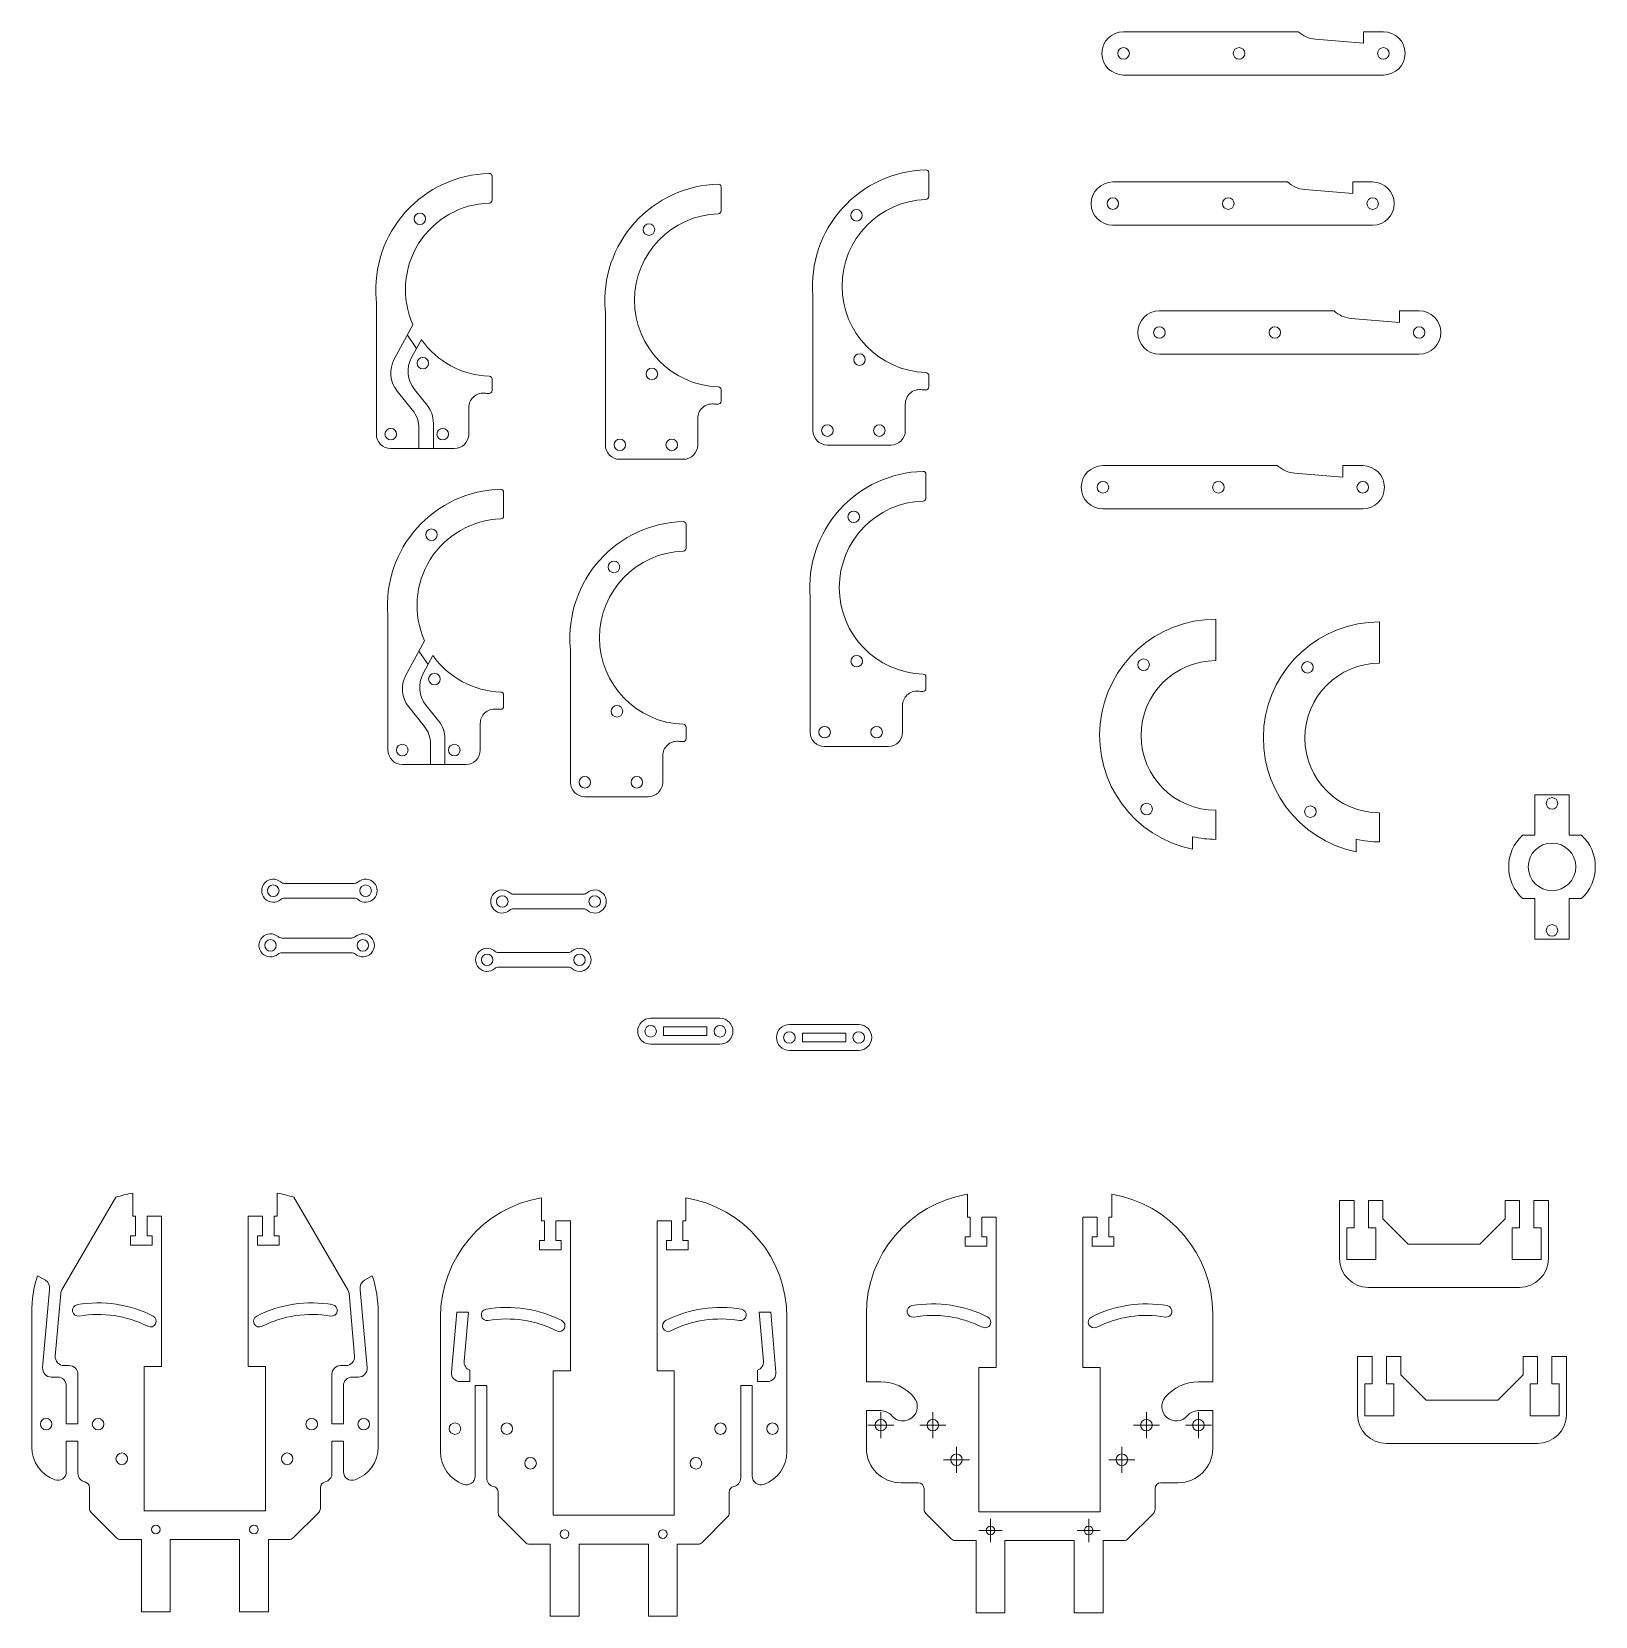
# Model space of a CAD drawing. Header units: millimetres. Extents: x 34 to 575, y 127 to 676.
import ezdxf

# ---------------------------------------------------------------- set-up
doc = ezdxf.new("R2010")
doc.units = ezdxf.units.MM

# ---------------------------------------------------------------- blocks, each defined once
blk = doc.blocks.new('SW_CENTERMARKSYMBOL_0')
at = {"color": 0, "linetype": 'Continuous', "lineweight": 0}
for p, q in [((-2.5, 0), (-4.5, 0)), ((0, 0), (-2.5, 0)), ((0, 2.5), (0, 4.5)), ((0, 0), (0, 2.5)), ((0, 0), (0, -2.5)), ((0, 0), (2.5, 0)), ((2.5, 0), (4.5, 0)), ((0, -2.5), (0, -4.5))]:
    blk.add_line(p, q, dxfattribs=at)
blk = doc.blocks.new('SW_CENTERMARKSYMBOL_1')
at = {"color": 0, "linetype": 'Continuous', "lineweight": 0}
for p, q in [((-2.5, 0), (-4.5, 0)), ((0, 0), (-2.5, 0)), ((0, 2.5), (0, 4.5)), ((0, 0), (0, 2.5)), ((0, 0), (0, -2.5)), ((0, 0), (2.5, 0)), ((2.5, 0), (4.5, 0)), ((0, -2.5), (0, -4.5))]:
    blk.add_line(p, q, dxfattribs=at)
blk = doc.blocks.new('SW_CENTERMARKSYMBOL_2')
at = {"color": 0, "linetype": 'Continuous', "lineweight": 0}
for p, q in [((-2.5, 0), (-4, 0)), ((0, 0), (-2.5, 0)), ((0, 2.5), (0, 4)), ((0, 0), (0, 2.5)), ((0, 0), (0, -2.5)), ((0, 0), (2.5, 0)), ((2.5, 0), (4, 0)), ((0, -2.5), (0, -4))]:
    blk.add_line(p, q, dxfattribs=at)
blk = doc.blocks.new('SW_CENTERMARKSYMBOL_3')
at = {"color": 0, "linetype": 'Continuous', "lineweight": 0}
for p, q in [((-2.5, 0), (-4, 0)), ((0, 0), (-2.5, 0)), ((0, 2.5), (0, 4)), ((0, 0), (0, 2.5)), ((0, 0), (0, -2.5)), ((0, 0), (2.5, 0)), ((2.5, 0), (4, 0)), ((0, -2.5), (0, -4))]:
    blk.add_line(p, q, dxfattribs=at)
blk = doc.blocks.new('SW_CENTERMARKSYMBOL_4')
at = {"color": 0, "linetype": 'Continuous', "lineweight": 0}
for p, q in [((-2.5, 0), (-4.5, 0)), ((0, 0), (-2.5, 0)), ((0, 2.5), (0, 4.5)), ((0, 0), (0, 2.5)), ((0, 0), (0, -2.5)), ((0, 0), (2.5, 0)), ((2.5, 0), (4.5, 0)), ((0, -2.5), (0, -4.5))]:
    blk.add_line(p, q, dxfattribs=at)
blk = doc.blocks.new('SW_CENTERMARKSYMBOL_5')
at = {"color": 0, "linetype": 'Continuous', "lineweight": 0}
for p, q in [((-2.5, 0), (-4.5, 0)), ((0, 0), (-2.5, 0)), ((0, 2.5), (0, 4.5)), ((0, 0), (0, 2.5)), ((0, 0), (0, -2.5)), ((0, 0), (2.5, 0)), ((2.5, 0), (4.5, 0)), ((0, -2.5), (0, -4.5))]:
    blk.add_line(p, q, dxfattribs=at)
blk = doc.blocks.new('SW_CENTERMARKSYMBOL_6')
at = {"color": 0, "linetype": 'Continuous', "lineweight": 0}
for p, q in [((-2.5, 0), (-4.5, 0)), ((0, 0), (-2.5, 0)), ((0, 2.5), (0, 4.5)), ((0, 0), (0, 2.5)), ((0, 0), (0, -2.5)), ((0, 0), (2.5, 0)), ((2.5, 0), (4.5, 0)), ((0, -2.5), (0, -4.5))]:
    blk.add_line(p, q, dxfattribs=at)
blk = doc.blocks.new('SW_CENTERMARKSYMBOL_7')
at = {"color": 0, "linetype": 'Continuous', "lineweight": 0}
for p, q in [((-2.5, 0), (-4.5, 0)), ((0, 0), (-2.5, 0)), ((0, 2.5), (0, 4.5)), ((0, 0), (0, 2.5)), ((0, 0), (0, -2.5)), ((0, 0), (2.5, 0)), ((2.5, 0), (4.5, 0)), ((0, -2.5), (0, -4.5))]:
    blk.add_line(p, q, dxfattribs=at)

msp = doc.modelspace()

# ---------------------------------------------------------------- linework, layer by layer
at = {"color": 7, "linetype": 'Continuous', "lineweight": 15}
for p, q in [((411.9, 675.92), (472.4, 675.92)), ((495.05, 671.92), (495.05, 675.92)), ((495.05, 675.92), (501.9, 675.92)), ((495.05, 671.92), (478.36, 673.31)), ((411.9, 660.92), (501.9, 660.92)), ((193.15, 617.58), (193.15, 625.83)), ((344.39, 618.82), (344.39, 627.07)), ((272.49, 613.86), (272.49, 622.11)), ((408.18, 623.86), (468.68, 623.86)), ((491.33, 619.86), (474.64, 621.24)), ((491.33, 619.86), (491.33, 623.86)), ((491.33, 623.86), (498.18, 623.86)), ((408.18, 608.86), (498.18, 608.86)), ((153.07, 582.51), (153.07, 536.51)), ((304.3, 583.75), (304.3, 537.75)), ((232.4, 578.79), (232.4, 532.79)), ((424.3, 579.23), (484.8, 579.23)), ((507.45, 575.23), (490.76, 576.61)), ((507.45, 575.23), (507.45, 579.23)), ((507.45, 579.23), (514.3, 579.23)), ((159.29, 562.47), (165.75, 574.4)), ((166.96, 566.15), (163.81, 570.81)), ((168.66, 569.27), (165.27, 563.02)), ((424.3, 564.23), (514.3, 564.23)), ((193.15, 551.61), (193.15, 555.61)), ((344.39, 552.85), (344.39, 556.85)), ((165.63, 544.81), (160.29, 551.44)), ((166.28, 551.98), (170.63, 546.58)), ((272.49, 547.89), (272.49, 551.89)), ((185.07, 536.51), (185.07, 545.71)), ((336.3, 537.75), (336.3, 546.95)), ((167.84, 531.51), (167.84, 538.54)), ((172.84, 540.3), (172.84, 531.51)), ((264.4, 532.79), (264.4, 541.99)), ((309.3, 532.75), (331.3, 532.75)), ((158.07, 531.51), (167.84, 531.51)), ((172.84, 531.51), (167.84, 531.51)), ((172.84, 531.51), (180.07, 531.51)), ((237.4, 527.79), (259.4, 527.79)), ((343.43, 514.35), (343.43, 522.61)), ((404.75, 525.6), (465.25, 525.6)), ((487.9, 521.6), (471.21, 522.98)), ((487.9, 521.6), (487.9, 525.6)), ((487.9, 525.6), (494.75, 525.6)), ((197.16, 508.15), (197.16, 516.41)), ((404.75, 510.6), (494.75, 510.6)), ((260.38, 497), (260.38, 505.25)), ((303.35, 479.29), (303.35, 433.29)), ((157.07, 473.09), (157.07, 427.09)), ((443.84, 458.05), (443.84, 472.4)), ((500.58, 457.15), (500.58, 471.5)), ((163.29, 453.05), (169.75, 464.97)), ((170.97, 456.72), (167.81, 461.39)), ((220.29, 461.93), (220.29, 415.93)), ((172.66, 459.85), (169.27, 453.6)), ((343.43, 448.38), (343.43, 452.39)), ((197.16, 442.19), (197.16, 446.19)), ((169.64, 435.39), (164.3, 442.01)), ((170.28, 442.56), (174.64, 437.16)), ((335.35, 433.29), (335.35, 442.49)), ((189.07, 427.09), (189.07, 436.29)), ((260.38, 431.03), (260.38, 435.03)), ((171.85, 422.09), (171.85, 429.12)), ((176.85, 430.88), (176.85, 422.09)), ((308.35, 428.29), (330.35, 428.29)), ((252.29, 415.93), (252.29, 425.13)), ((162.07, 422.09), (171.85, 422.09)), ((176.85, 422.09), (171.85, 422.09)), ((176.85, 422.09), (184.07, 422.09)), ((225.29, 410.93), (247.29, 410.93)), ((443.84, 396.15), (443.84, 406.25)), ((554.3, 411.62), (554.3, 397.62)), ((566.3, 411.62), (554.3, 411.62)), ((566.3, 397.62), (566.3, 411.62)), ((500.58, 395.25), (500.58, 405.35)), ((435.76, 392.72), (435.76, 397.07)), ((492.49, 391.81), (492.49, 396.17)), ((554.3, 397.62), (550.1, 397.62)), ((570.5, 397.62), (566.3, 397.62)), ((121.28, 380.9), (145.44, 380.9)), ((121.28, 375.81), (145.44, 375.81)), ((200.61, 377.18), (224.78, 377.18)), ((550.1, 375.62), (554.3, 375.62)), ((554.3, 375.62), (554.3, 361.62)), ((566.3, 375.62), (570.5, 375.62)), ((566.3, 361.62), (566.3, 375.62)), ((200.61, 372.09), (224.78, 372.09)), ((120.32, 361.97), (144.49, 361.97)), ((120.32, 356.88), (144.49, 356.88)), ((195.37, 356.96), (219.53, 356.96)), ((554.3, 361.62), (566.3, 361.62)), ((195.37, 351.87), (219.53, 351.87)), ((272.09, 334.17), (248.09, 334.17)), ((252.59, 331.17), (252.59, 328.17)), ((267.59, 331.17), (252.59, 331.17)), ((267.59, 328.17), (267.59, 331.17)), ((320.15, 332.03), (296.15, 332.03)), ((248.09, 325.17), (272.09, 325.17)), ((252.59, 328.17), (267.59, 328.17)), ((300.65, 329.03), (300.65, 326.03)), ((315.65, 329.03), (300.65, 329.03)), ((300.65, 326.03), (315.65, 326.03)), ((315.65, 326.03), (315.65, 329.03)), ((296.15, 323.03), (320.15, 323.03)), ((44.17, 240.14), (62.87, 272.17)), ((68.69, 265.59), (68.69, 273.59)), ((118.69, 273.59), (118.69, 265.59)), ((143.21, 240.14), (124.52, 272.17)), ((210.29, 264.01), (210.29, 272.01)), ((260.29, 272.01), (260.29, 264.01)), ((357.81, 265.25), (357.81, 273.25)), ((407.81, 273.25), (407.81, 265.25)), ((486.73, 271.09), (486.73, 250.94)), ((491.73, 271.09), (486.73, 271.09)), ((491.73, 271.09), (491.73, 261.59)), ((496.73, 271.09), (496.73, 261.59)), ((501.73, 271.09), (496.73, 271.09)), ((501.73, 264.69), (501.73, 271.09)), ((544.03, 271.09), (544.03, 264.69)), ((549.03, 271.09), (544.03, 271.09)), ((549.03, 271.09), (549.03, 261.59)), ((554.03, 271.09), (554.03, 261.59)), ((559.03, 271.09), (554.03, 271.09)), ((559.03, 250.94), (559.03, 271.09)), ((69.69, 265.59), (68.69, 265.59)), ((69.69, 265.59), (69.69, 258.79)), ((73.69, 258.79), (73.69, 265.59)), ((78.69, 265.59), (73.69, 265.59)), ((78.69, 213.59), (78.69, 265.59)), ((108.69, 265.59), (108.69, 213.59)), ((113.69, 265.59), (108.69, 265.59)), ((113.69, 258.79), (113.69, 265.59)), ((117.69, 265.59), (117.69, 258.79)), ((118.69, 265.59), (117.69, 265.59)), ((211.29, 264.01), (210.29, 264.01)), ((211.29, 264.01), (211.29, 257.21)), ((215.29, 257.21), (215.29, 264.01)), ((220.29, 264.01), (215.29, 264.01)), ((220.29, 212.01), (220.29, 264.01)), ((250.29, 264.01), (250.29, 212.01)), ((255.29, 264.01), (250.29, 264.01)), ((255.29, 257.21), (255.29, 264.01)), ((259.29, 264.01), (259.29, 257.21)), ((260.29, 264.01), (259.29, 264.01)), ((358.81, 265.25), (357.81, 265.25)), ((358.81, 265.25), (358.81, 258.45)), ((362.81, 258.45), (362.81, 265.25)), ((367.81, 265.25), (362.81, 265.25)), ((367.81, 213.25), (367.81, 265.25)), ((397.81, 265.25), (397.81, 213.25)), ((402.81, 265.25), (397.81, 265.25)), ((402.81, 258.45), (402.81, 265.25)), ((406.81, 265.25), (406.81, 258.45)), ((407.81, 265.25), (406.81, 265.25)), ((510.48, 255.94), (501.73, 264.69)), ((544.03, 264.69), (535.28, 255.94)), ((69.69, 258.79), (67.94, 258.79)), ((67.94, 258.79), (67.94, 255.59)), ((75.44, 258.79), (73.69, 258.79)), ((75.44, 255.59), (75.44, 258.79)), ((111.94, 258.79), (113.69, 258.79)), ((111.94, 255.59), (111.94, 258.79)), ((117.69, 258.79), (119.44, 258.79)), ((119.44, 258.79), (119.44, 255.59)), ((358.81, 258.45), (357.06, 258.45)), ((357.06, 258.45), (357.06, 255.25)), ((364.56, 258.45), (362.81, 258.45)), ((364.56, 255.25), (364.56, 258.45)), ((401.06, 258.45), (402.81, 258.45)), ((401.06, 255.25), (401.06, 258.45)), ((406.81, 258.45), (408.56, 258.45)), ((408.56, 258.45), (408.56, 255.25)), ((489.23, 261.59), (491.73, 261.59)), ((489.23, 261.59), (489.23, 250.59)), ((496.73, 261.59), (499.23, 261.59)), ((499.23, 261.59), (499.23, 250.59)), ((549.03, 261.59), (546.53, 261.59)), ((546.53, 261.59), (546.53, 250.59)), ((556.53, 261.59), (554.03, 261.59)), ((556.53, 261.59), (556.53, 250.59)), ((67.94, 255.59), (75.44, 255.59)), ((119.44, 255.59), (111.94, 255.59)), ((211.29, 257.21), (209.54, 257.21)), ((209.54, 257.21), (209.54, 254.01)), ((209.54, 254.01), (217.04, 254.01)), ((217.04, 257.21), (215.29, 257.21)), ((217.04, 254.01), (217.04, 257.21)), ((253.54, 257.21), (255.29, 257.21)), ((253.54, 254.01), (253.54, 257.21)), ((261.04, 254.01), (253.54, 254.01)), ((259.29, 257.21), (261.04, 257.21)), ((261.04, 257.21), (261.04, 254.01)), ((357.06, 255.25), (364.56, 255.25)), ((408.56, 255.25), (401.06, 255.25)), ((535.28, 255.94), (510.48, 255.94)), ((489.23, 250.59), (499.23, 250.59)), ((556.53, 250.59), (546.53, 250.59)), ((38.45, 243.4), (35.7, 245)), ((148.94, 243.4), (151.68, 245)), ((37.49, 213.15), (39.87, 240.13)), ((41.86, 217.15), (43.78, 238.89)), ((145.52, 217.15), (143.61, 238.89)), ((149.89, 213.15), (147.51, 240.13)), ((496.73, 240.94), (549.03, 240.94)), ((33.69, 232.17), (33.69, 185.59)), ((153.69, 185.59), (153.69, 232.17)), ((175.29, 230.6), (175.29, 184.01)), ((179.1, 211.57), (180.92, 232.31)), ((184.94, 232.31), (180.92, 232.31)), ((183.45, 215.41), (184.94, 232.31)), ((285.65, 232.31), (289.67, 232.31)), ((287.14, 215.41), (285.65, 232.31)), ((291.49, 211.57), (289.67, 232.31)), ((295.29, 184.01), (295.29, 230.6)), ((322.81, 231.84), (322.81, 208.25)), ((442.81, 208.25), (442.81, 231.84)), ((492.97, 217.01), (492.97, 196.86)), ((497.97, 217.01), (492.97, 217.01)), ((497.97, 217.01), (497.97, 207.51)), ((502.97, 217.01), (502.97, 207.51)), ((507.97, 217.01), (502.97, 217.01)), ((507.97, 210.61), (507.97, 217.01)), ((550.27, 217.01), (550.27, 210.61)), ((555.27, 217.01), (550.27, 217.01)), ((555.27, 217.01), (555.27, 207.51)), ((560.27, 217.01), (560.27, 207.51)), ((565.27, 217.01), (560.27, 217.01)), ((565.27, 196.86), (565.27, 217.01)), ((42.69, 209.88), (40.48, 209.88)), ((46.69, 213.88), (44.85, 213.88)), ((49.69, 193.73), (49.69, 210.88)), ((72.69, 213.59), (78.69, 213.59)), ((72.69, 163.59), (72.69, 213.59)), ((108.69, 213.59), (114.69, 213.59)), ((114.69, 213.59), (114.69, 163.59)), ((137.69, 193.73), (137.69, 210.88)), ((140.69, 213.88), (142.53, 213.88)), ((144.69, 209.88), (146.9, 209.88)), ((185.47, 212.31), (185.47, 208.31)), ((214.29, 212.01), (220.29, 212.01)), ((214.29, 162.01), (214.29, 212.01)), ((250.29, 212.01), (256.29, 212.01)), ((256.29, 212.01), (256.29, 162.01)), ((285.12, 212.31), (285.12, 208.31)), ((361.81, 213.25), (367.81, 213.25)), ((361.81, 163.25), (361.81, 213.25)), ((397.81, 213.25), (403.81, 213.25)), ((403.81, 213.25), (403.81, 163.25)), ((516.72, 201.86), (507.97, 210.61)), ((550.27, 210.61), (541.52, 201.86)), ((45.69, 193.73), (45.69, 206.88)), ((141.69, 193.73), (141.69, 206.88)), ((185.47, 208.31), (182.09, 208.31)), ((191.29, 207.01), (187.29, 207.01)), ((187.29, 175.53), (187.29, 207.01)), ((191.29, 174.91), (191.29, 207.01)), ((279.29, 207.01), (283.29, 207.01)), ((279.29, 174.91), (279.29, 207.01)), ((283.29, 175.53), (283.29, 207.01)), ((285.12, 208.31), (288.5, 208.31)), ((322.81, 208.25), (327.81, 208.25)), ((442.81, 208.25), (437.81, 208.25)), ((495.47, 207.51), (497.97, 207.51)), ((495.47, 207.51), (495.47, 196.51)), ((502.97, 207.51), (505.47, 207.51)), ((505.47, 207.51), (505.47, 196.51)), ((555.27, 207.51), (552.77, 207.51)), ((552.77, 207.51), (552.77, 196.51)), ((562.77, 207.51), (560.27, 207.51)), ((562.77, 207.51), (562.77, 196.51)), ((322.81, 198.25), (322.81, 185.25)), ((327.81, 198.25), (322.81, 198.25)), ((437.81, 198.25), (442.81, 198.25)), ((442.81, 185.25), (442.81, 198.25)), ((541.52, 201.86), (516.72, 201.86)), ((49.69, 193.73), (45.69, 193.73)), ((137.69, 193.73), (141.69, 193.73)), ((495.47, 196.51), (505.47, 196.51)), ((562.77, 196.51), (552.77, 196.51)), ((49.69, 187.73), (45.69, 187.73)), ((45.69, 177.1), (45.69, 187.73)), ((49.69, 176.49), (49.69, 187.73)), ((137.69, 187.73), (141.69, 187.73)), ((137.69, 176.49), (137.69, 187.73)), ((141.69, 177.1), (141.69, 187.73)), ((502.97, 186.86), (555.27, 186.86)), ((53.69, 171.59), (53.69, 164.41)), ((133.69, 164.41), (133.69, 171.59)), ((334.81, 173.25), (340.81, 173.25)), ((342.81, 171.25), (342.81, 164.08)), ((422.81, 164.08), (422.81, 171.25)), ((424.81, 173.25), (430.81, 173.25)), ((195.29, 170.01), (195.29, 162.84)), ((275.29, 162.84), (275.29, 170.01)), ((54.28, 163), (63.11, 154.17)), ((114.69, 163.59), (72.69, 163.59)), ((124.28, 154.17), (133.11, 163)), ((195.88, 161.43), (204.71, 152.6)), ((256.29, 162.01), (214.29, 162.01)), ((265.88, 152.6), (274.71, 161.43)), ((343.4, 162.67), (352.22, 153.84)), ((403.81, 163.25), (361.81, 163.25)), ((413.4, 153.84), (422.22, 162.67)), ((64.52, 153.59), (71.69, 153.59)), ((71.69, 153.59), (71.69, 128.59)), ((81.69, 153.59), (105.69, 153.59)), ((81.69, 128.59), (81.69, 153.59)), ((105.69, 153.59), (105.69, 128.59)), ((115.69, 153.59), (122.86, 153.59)), ((115.69, 128.59), (115.69, 153.59)), ((206.12, 152.01), (213.29, 152.01)), ((213.29, 152.01), (213.29, 127.01)), ((223.29, 152.01), (247.29, 152.01)), ((223.29, 127.01), (223.29, 152.01)), ((247.29, 152.01), (247.29, 127.01)), ((257.29, 152.01), (264.47, 152.01)), ((257.29, 127.01), (257.29, 152.01)), ((353.64, 153.25), (360.81, 153.25)), ((360.81, 153.25), (360.81, 128.25)), ((370.81, 153.25), (394.81, 153.25)), ((370.81, 128.25), (370.81, 153.25)), ((394.81, 153.25), (394.81, 128.25)), ((404.81, 153.25), (411.98, 153.25)), ((404.81, 128.25), (404.81, 153.25)), ((71.69, 128.59), (81.69, 128.59)), ((105.69, 128.59), (115.69, 128.59)), ((213.29, 127.01), (223.29, 127.01)), ((247.29, 127.01), (257.29, 127.01)), ((360.81, 128.25), (370.81, 128.25)), ((394.81, 128.25), (404.81, 128.25))]:
    msp.add_line(p, q, dxfattribs=at)
for centre, radius in [((411.9, 668.42), 2), ((451.9, 668.42), 2), ((501.9, 668.42), 2), ((408.18, 616.36), 2), ((448.18, 616.36), 2), ((498.18, 616.36), 2), ((168.15, 611.09), 2), ((247.49, 607.37), 2), ((319.39, 612.33), 2), ((424.3, 571.73), 2), ((464.3, 571.73), 2), ((514.3, 571.73), 2), ((169.19, 561.09), 2), ((320.42, 562.33), 2), ((248.52, 557.37), 2), ((158.07, 536.51), 2), ((176.07, 536.51), 2), ((309.3, 537.75), 2), ((327.3, 537.75), 2), ((237.4, 532.79), 2), ((255.4, 532.79), 2), ((404.75, 518.1), 2), ((444.75, 518.1), 2), ((494.75, 518.1), 2), ((318.43, 507.86), 2), ((172.16, 501.67), 2), ((235.38, 490.51), 2), ((319.47, 457.86), 2), ((418.84, 456.65), 2), ((475.58, 455.74), 2), ((173.19, 451.67), 2), ((236.41, 440.51), 2), ((308.35, 433.29), 2), ((326.35, 433.29), 2), ((162.07, 427.09), 2), ((180.07, 427.09), 2), ((225.29, 415.93), 2), ((243.29, 415.93), 2), ((419.88, 406.65), 2), ((476.61, 405.74), 2), ((560.3, 408.62), 2), ((560.3, 386.62), 8.25), ((117.36, 378.35), 2), ((149.36, 378.35), 2), ((196.7, 374.63), 2), ((228.7, 374.63), 2), ((560.3, 364.62), 2), ((116.41, 359.42), 2), ((148.41, 359.42), 2), ((191.45, 354.42), 2), ((223.45, 354.42), 2), ((248.09, 329.67), 2), ((272.09, 329.67), 2), ((296.15, 327.53), 2), ((320.15, 327.53), 2), ((38.69, 193.59), 2), ((56.69, 193.59), 2), ((130.69, 193.59), 2), ((148.69, 193.59), 2), ((180.29, 192.01), 2), ((198.29, 192.01), 2), ((272.29, 192.01), 2), ((290.29, 192.01), 2), ((327.81, 193.25), 2), ((345.81, 193.25), 2), ((419.81, 193.25), 2), ((437.81, 193.25), 2), ((64.89, 181.59), 2), ((122.19, 181.59), 2), ((206.49, 180.01), 2), ((263.79, 180.01), 2), ((354.01, 181.25), 2), ((411.31, 181.25), 2), ((76.69, 157.09), 1.5), ((110.69, 157.09), 1.5), ((218.29, 155.51), 1.5), ((252.29, 155.51), 1.5), ((365.81, 156.75), 1.5), ((399.81, 156.75), 1.5)]:
    msp.add_circle(centre, radius, dxfattribs=at)
for centre, radius, start, end in [((411.9, 668.42), 7.5, 90, 270), ((479.19, 683.27), 10, 227.2765, 265.2723), ((501.9, 668.42), 7.5, 270, 90), ((193.15, 586.59), 40.25, 91.4598, 184.6579), ((192.15, 625.83), 1, 0, 91.4598), ((344.39, 587.83), 40.25, 91.4598, 184.6579), ((343.39, 627.07), 1, 0, 91.4598), ((272.49, 582.87), 40.25, 91.4598, 184.6579), ((271.49, 622.11), 1, 0, 91.4598), ((408.18, 616.36), 7.5, 90, 270), ((475.47, 631.21), 10, 227.2765, 265.2723), ((498.18, 616.36), 7.5, 270, 90), ((193.15, 586.59), 30, 91.8486, 203.9893), ((192.15, 617.58), 1, 271.8486, 0), ((344.39, 587.83), 30, 91.8486, 268.1514), ((343.39, 618.82), 1, 271.8486, 0), ((272.49, 582.87), 30, 91.8486, 268.1514), ((271.49, 613.86), 1, 271.8486, 0), ((143.07, 582.51), 10, 0, 4.6579), ((294.3, 583.75), 10, 0, 4.6579), ((222.4, 578.79), 10, 0, 4.6579), ((424.3, 571.73), 7.5, 90, 270), ((491.58, 586.58), 10, 227.2765, 265.2723), ((514.3, 571.73), 7.5, 270, 90), ((193.15, 586.59), 30, 215.26, 268.1514), ((168.08, 557.71), 10, 151.5611, 218.8627), ((174.06, 558.26), 10, 151.5611, 218.8627), ((192.15, 555.61), 1, 0, 88.1514), ((343.39, 556.85), 1, 0, 88.1514), ((190.07, 545.71), 5, 85.683, 180), ((193.15, 586.59), 36, 265.683, 268.3628), ((192.15, 551.61), 1, 268.3628, 0), ((271.49, 551.89), 1, 0, 88.1514), ((341.3, 546.95), 5, 85.683, 180), ((344.39, 587.83), 36, 265.683, 268.3628), ((343.39, 552.85), 1, 268.3628, 0), ((157.84, 538.54), 10, 0, 38.8627), ((162.84, 540.3), 10, 0, 38.8627), ((269.4, 541.99), 5, 85.683, 180), ((272.49, 582.87), 36, 265.683, 268.3628), ((271.49, 547.89), 1, 268.3628, 0), ((158.07, 536.51), 5, 180, 270), ((180.07, 536.51), 5, 270, 0), ((237.4, 532.79), 5, 180, 270), ((259.4, 532.79), 5, 270, 0), ((309.3, 537.75), 5, 180, 270), ((331.3, 537.75), 5, 270, 0), ((343.43, 483.37), 40.25, 91.4598, 184.6579), ((342.43, 522.61), 1, 0, 91.4598), ((404.75, 518.1), 7.5, 90, 270), ((472.03, 532.94), 10, 227.2765, 265.2723), ((494.75, 518.1), 7.5, 270, 90), ((197.16, 477.17), 40.25, 91.4598, 184.6579), ((196.16, 516.41), 1, 0, 91.4598), ((343.43, 483.37), 30, 91.8486, 268.1514), ((342.43, 514.35), 1, 271.8486, 0), ((197.16, 477.17), 30, 91.8486, 203.9893), ((196.16, 508.15), 1, 271.8486, 0), ((260.38, 466.01), 40.25, 91.4598, 184.6579), ((259.38, 505.25), 1, 0, 91.4598), ((260.38, 466.01), 30, 91.8486, 268.1514), ((259.38, 497), 1, 271.8486, 0), ((293.35, 479.29), 10, 0, 4.6579), ((147.07, 473.09), 10, 0, 4.6579), ((443.84, 432.15), 40.25, 90, 258.411), ((500.58, 431.25), 40.25, 90, 258.411), ((210.29, 461.93), 10, 0, 4.6579), ((197.16, 477.17), 30, 215.26, 268.1514), ((443.84, 432.15), 25.9, 90, 270), ((500.58, 431.25), 25.9, 90, 270), ((172.09, 448.29), 10, 151.5611, 218.8627), ((178.07, 448.83), 10, 151.5611, 218.8627), ((342.43, 452.39), 1, 0, 88.1514), ((196.16, 446.19), 1, 0, 88.1514), ((340.35, 442.49), 5, 85.683, 180), ((343.43, 483.37), 36, 265.683, 268.3628), ((342.43, 448.38), 1, 268.3628, 0), ((194.07, 436.29), 5, 85.683, 180), ((197.16, 477.17), 36, 265.683, 268.3628), ((196.16, 442.19), 1, 268.3628, 0), ((161.85, 429.12), 10, 0, 38.8627), ((166.85, 430.88), 10, 0, 38.8627), ((259.38, 435.03), 1, 0, 88.1514), ((257.29, 425.13), 5, 85.683, 180), ((260.38, 466.01), 36, 265.683, 268.3628), ((259.38, 431.03), 1, 268.3628, 0), ((308.35, 433.29), 5, 180, 270), ((330.35, 433.29), 5, 270, 0), ((162.07, 427.09), 5, 180, 270), ((184.07, 427.09), 5, 270, 0), ((225.29, 415.93), 5, 180, 270), ((247.29, 415.93), 5, 270, 0), ((443.84, 432.15), 36, 257.0195, 270), ((500.58, 431.25), 36, 257.0195, 270), ((560.3, 386.62), 15, 132.8334, 227.1666), ((560.3, 386.62), 15, 312.8334, 47.1666), ((117.36, 378.35), 4, 49.2204, 310.7796), ((121.28, 382.9), 2, 229.2204, 270), ((145.44, 382.9), 2, 270, 310.7796), ((149.36, 378.35), 4, 229.2204, 130.7796), ((121.28, 373.81), 2, 90, 130.7796), ((145.44, 373.81), 2, 49.2204, 90), ((196.7, 374.63), 4, 49.2204, 310.7796), ((200.61, 379.18), 2, 229.2204, 270), ((224.78, 379.18), 2, 270, 310.7796), ((228.7, 374.63), 4, 229.2204, 130.7796), ((200.61, 370.09), 2, 90, 130.7796), ((224.78, 370.09), 2, 49.2204, 90), ((116.41, 359.42), 4, 49.2204, 310.7796), ((120.32, 363.97), 2, 229.2204, 270), ((144.49, 363.97), 2, 270, 310.7796), ((148.41, 359.42), 4, 229.2204, 130.7796), ((120.32, 354.88), 2, 90, 130.7796), ((144.49, 354.88), 2, 49.2204, 90), ((191.45, 354.42), 4, 49.2204, 310.7796), ((195.37, 358.96), 2, 229.2204, 270), ((219.53, 358.96), 2, 270, 310.7796), ((223.45, 354.42), 4, 229.2204, 130.7796), ((195.37, 349.87), 2, 90, 130.7796), ((219.53, 349.87), 2, 49.2204, 90), ((248.09, 329.67), 4.5, 90, 270), ((272.09, 329.67), 4.5, 270, 90), ((296.15, 327.53), 4.5, 90, 270), ((320.15, 327.53), 4.5, 270, 90), ((75.69, 232.17), 42, 99.5941, 107.7785), ((111.69, 232.17), 42, 72.2215, 80.4059), ((217.29, 230.6), 42, 99.5941, 180), ((253.29, 230.6), 42, 0, 80.4059), ((364.81, 231.84), 42, 99.5941, 180), ((400.81, 231.84), 42, 0, 80.4059), ((496.73, 250.94), 10, 180, 270), ((549.03, 250.94), 10, 270, 0), ((75.69, 232.17), 42, 162.2143, 180), ((36.93, 240.81), 3, 350.9531, 59.7332), ((150.45, 240.81), 3, 120.2668, 189.0469), ((111.69, 232.17), 42, 0, 17.7857), ((42.86, 239.87), 3, 170.9531, 174.9665), ((46.76, 238.62), 3, 149.7332, 174.9665), ((140.62, 238.62), 3, 5.0335, 30.2668), ((144.52, 239.87), 3, 5.0335, 9.0469), ((49.82, 232.99), 2, 99.8914, 279.8914), ((56.69, 193.59), 42, 63.0496, 99.8914), ((56.69, 193.59), 38, 63.0496, 99.8914), ((74.82, 229.24), 2, 243.0496, 63.0496), ((112.56, 229.24), 2, 116.9504, 296.9504), ((130.69, 193.59), 42, 80.1086, 116.9504), ((130.69, 193.59), 38, 80.1086, 116.9504), ((137.56, 232.99), 2, 260.1086, 80.1086), ((191.42, 231.42), 2, 99.8914, 279.8914), ((198.29, 192.01), 42, 63.0496, 99.8914), ((272.29, 192.01), 42, 80.1086, 116.9504), ((279.17, 231.42), 2, 260.1086, 80.1086), ((338.94, 232.66), 2, 99.8914, 279.8914), ((345.81, 193.25), 42, 63.0496, 99.8914), ((345.81, 193.25), 38, 63.0496, 99.8914), ((363.94, 228.91), 2, 243.0496, 63.0496), ((401.68, 228.91), 2, 116.9504, 296.9504), ((419.81, 193.25), 42, 80.1086, 116.9504), ((419.81, 193.25), 38, 80.1086, 116.9504), ((426.68, 232.66), 2, 260.1086, 80.1086), ((198.29, 192.01), 38, 63.0496, 99.8914), ((216.42, 227.67), 2, 243.0496, 63.0496), ((254.17, 227.67), 2, 116.9504, 296.9504), ((272.29, 192.01), 38, 80.1086, 116.9504), ((44.85, 216.88), 3, 174.9665, 270), ((142.53, 216.88), 3, 270, 5.0335), ((186.44, 215.15), 3, 174.9665, 251.1034), ((284.15, 215.15), 3, 288.8966, 5.0335), ((40.48, 212.88), 3, 174.9665, 270), ((42.69, 206.88), 3, 0, 90), ((46.69, 210.88), 3, 0, 90), ((140.69, 210.88), 3, 90, 180), ((144.69, 206.88), 3, 90, 180), ((146.9, 212.88), 3, 270, 5.0335), ((182.09, 211.31), 3, 174.9665, 270), ((288.5, 211.31), 3, 270, 5.0335), ((327.81, 193.25), 15, 40, 90), ((437.81, 193.25), 15, 90, 140), ((327.81, 193.25), 5, 40, 90), ((335.47, 199.68), 5, 220, 40), ((430.15, 199.68), 5, 140, 320), ((437.81, 193.25), 5, 90, 140), ((502.97, 196.86), 10, 180, 270), ((555.27, 196.86), 10, 270, 0), ((45.69, 185.59), 12, 180, 250.5288), ((141.69, 185.59), 12, 289.4712, 0), ((187.29, 184.01), 12, 180, 250.5288), ((283.29, 184.01), 12, 289.4712, 0), ((334.81, 185.25), 12, 180, 270), ((430.81, 185.25), 12, 270, 0), ((42.69, 177.1), 3, 250.5288, 0), ((52.69, 176.49), 3, 180, 258.463), ((134.69, 176.49), 3, 281.537, 0), ((144.69, 177.1), 3, 180, 289.4712), ((51.69, 171.59), 2, 0, 78.463), ((135.69, 171.59), 2, 101.537, 180), ((184.29, 175.53), 3, 250.5288, 0), ((194.29, 174.91), 3, 180, 258.463), ((193.29, 170.01), 2, 0, 78.463), ((277.29, 170.01), 2, 101.537, 180), ((276.29, 174.91), 3, 281.537, 0), ((286.29, 175.53), 3, 180, 289.4712), ((340.81, 171.25), 2, 0, 90), ((424.81, 171.25), 2, 90, 180), ((55.69, 164.41), 2, 180, 225), ((131.69, 164.41), 2, 315, 0), ((197.29, 162.84), 2, 180, 225), ((273.29, 162.84), 2, 315, 0), ((344.81, 164.08), 2, 180, 225), ((420.81, 164.08), 2, 315, 0), ((64.52, 155.59), 2, 225, 270), ((122.86, 155.59), 2, 270, 315), ((353.64, 155.25), 2, 225, 270), ((411.98, 155.25), 2, 270, 315), ((206.12, 154.01), 2, 225, 270), ((264.47, 154.01), 2, 270, 315)]:
    msp.add_arc(centre, radius, start, end, dxfattribs=at)

# ---------------------------------------------------------------- block references
at = {"color": 7, "linetype": 'Continuous', "lineweight": 0}
for name, p in [('SW_CENTERMARKSYMBOL_4', (327.81, 193.25)), ('SW_CENTERMARKSYMBOL_6', (345.81, 193.25)), ('SW_CENTERMARKSYMBOL_7', (419.81, 193.25)), ('SW_CENTERMARKSYMBOL_5', (437.81, 193.25)), ('SW_CENTERMARKSYMBOL_1', (354.01, 181.25)), ('SW_CENTERMARKSYMBOL_0', (411.31, 181.25)), ('SW_CENTERMARKSYMBOL_2', (365.81, 156.75)), ('SW_CENTERMARKSYMBOL_3', (399.81, 156.75))]:
    msp.add_blockref(name, p, dxfattribs=at)

doc.saveas('drawing.dxf')
